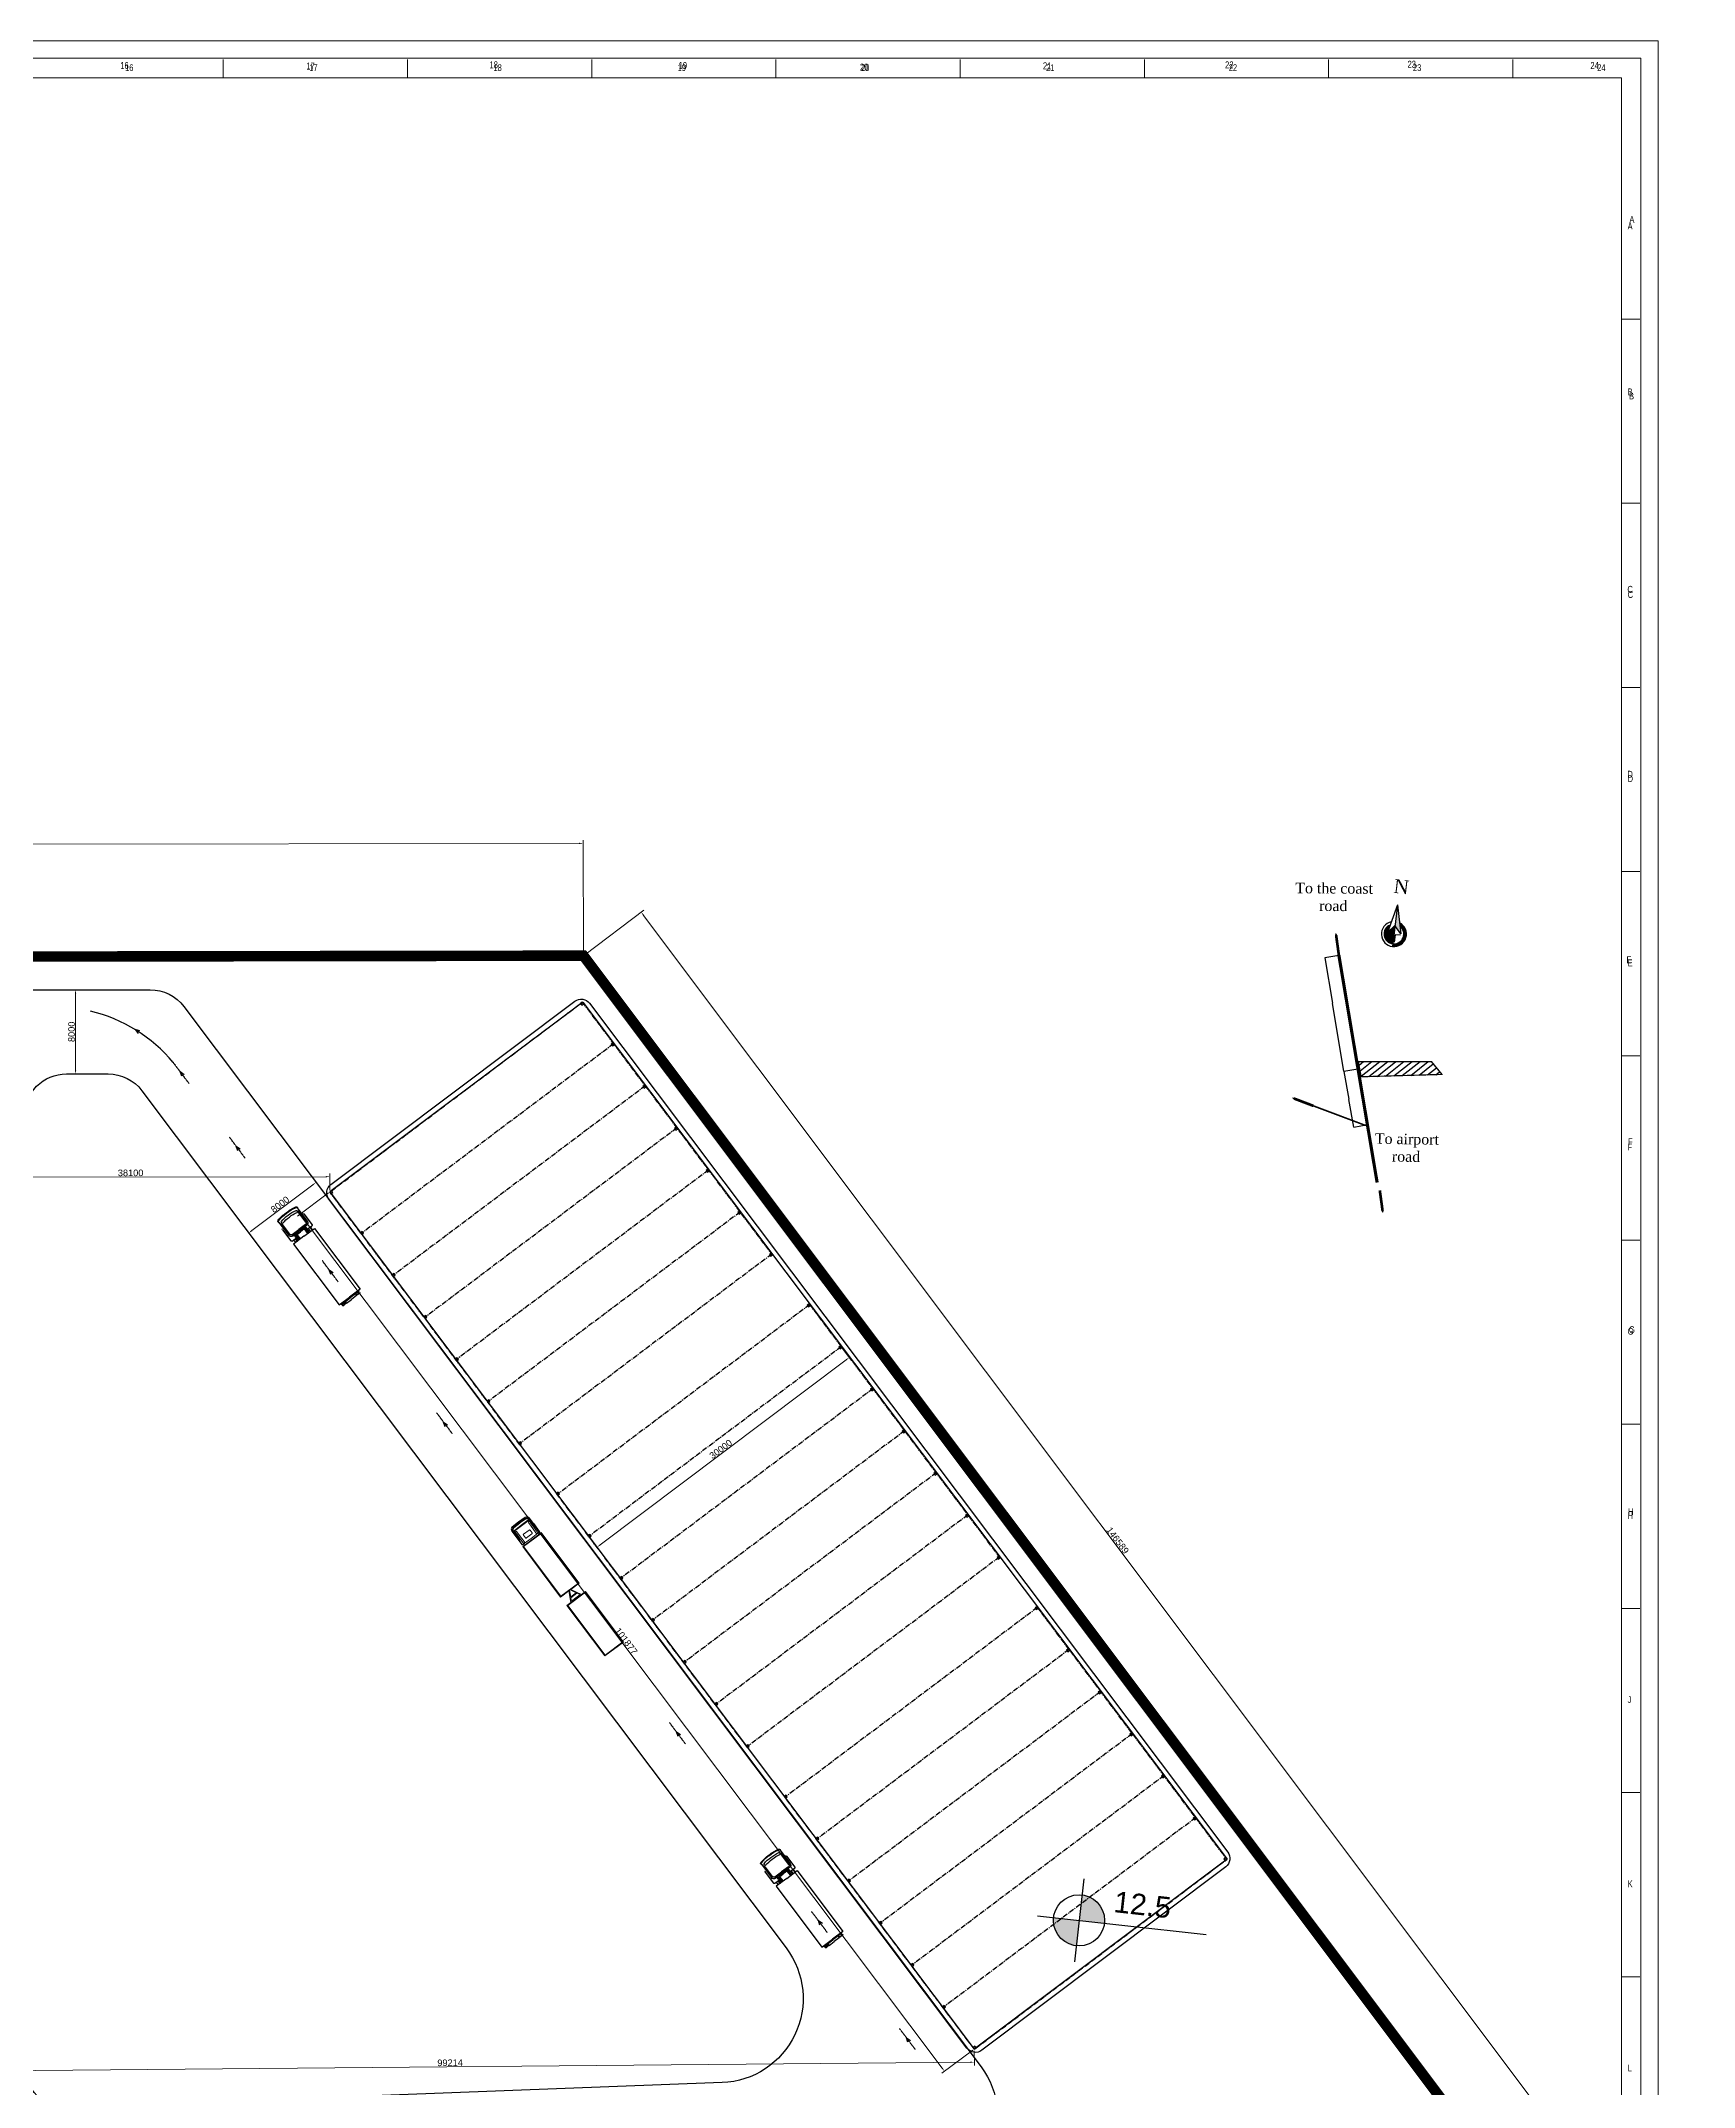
# Model space of a CAD drawing. Header units: millimetres. Extents: x 2640 to 417629, y -244569 to 49807.
# Drawn here: x 259901 to 416967, y -144606 to 49807 of the extents above; entities that cross this region are included whole.
import ezdxf

# ---------------------------------------------------------------- set-up
doc = ezdxf.new("R2010")
doc.units = ezdxf.units.MM
doc.linetypes.add('AXES', pattern=[50.8, 31.75, -6.35, 6.35, -6.35])
doc.linetypes.add('CENTER', pattern=[50.8, 31.75, -6.35, 6.35, -6.35])
doc.layers.get('Defpoints').update_dxf_attribs({"lineweight": 9})
for name, color, linetype, lineweight in [('AXE', 1, 'CENTER', 30), ('Camion_renault', 7, 'Continuous', 18), ('FRAME', 7, 'Continuous', 30), ('Layer4', 7, 'Continuous', 35)]:
    doc.layers.add(name, color=color, linetype=linetype, lineweight=lineweight)
for name, color, linetype in [('dim', 8, 'Continuous'), ('NEWLAYER1', 7, 'Continuous'), ('shalet land', 5, 'Continuous')]:
    doc.layers.add(name, color=color, linetype=linetype)
doc.styles.add('Andalus', font='times.ttf')
doc.styles.add('ARIAL_BOLD', font='arial.ttf')
doc.styles.add('SLDTEXTSTYLE0', font='TXT', dxfattribs={"width": 0.75})
doc.styles.get("Standard").update_dxf_attribs({"font": 'arial.ttf'})
doc.dimstyles.new('ECHE 250', dxfattribs={"dimscale": 250, "dimtxt": 2.5, "dimasz": 1.5, "dimexe": 1.25, "dimexo": 0.625, "dimgap": 0.25, "dimtad": 1, "dimdec": 0, "dimtxsty": 'ARIAL_BOLD', "dimcen": 2.5, "dimclrd": 4, "dimclre": 4, "dimclrt": 6, "dimadec": 0, "dimazin": 0, "dimtfac": 1, "dimtdec": 0, "dimtmove": 0, "dimatfit": 3, "dimfxl": 1, "dimlwd": 13, "dimlwe": 13, "dimarcsym": 0})
doc.dimstyles.get("Standard").update_dxf_attribs({"dimtxt": 0.18, "dimasz": 0.18, "dimexe": 0.18, "dimexo": 0.0625, "dimgap": 0.09, "dimtad": 0, "dimtih": 1, "dimtoh": 1, "dimdec": 4, "dimzin": 0, "dimdsep": 46, "dimtxsty": 'Standard', "dimcen": 0.09, "dimadec": 0, "dimazin": 0, "dimtfac": 1, "dimtdec": 4, "dimtofl": 0, "dimtmove": 0, "dimatfit": 3, "dimfxl": 1, "dimtolj": 1, "dimtzin": 0, "dimarcsym": 0})

# ---------------------------------------------------------------- blocks, each defined once
blk = doc.blocks.new('*D23')
at = {"color": 4, "lineweight": 13, "transparency": 16777216}
for p, q in [((208629, 23625), (213751, 28438)), ((313658, -78319), (213780, 27951)), ((309022, -83191), (314143, -78378))]:
    blk.add_line(p, q, dxfattribs=at)
at = {"color": 4, "transparency": 16777216}
for points in [[(213825, 27994), (213734, 27908), (213523, 28224)], [(313704, -78276), (313613, -78361), (313915, -78592)]]:
    blk.add_solid(points, dxfattribs=at)
at = {"layer": 'Defpoints', "color": 0, "transparency": 16777216}
for p in [(213523, 28224), (208515, 23518), (308908, -83298)]:
    blk.add_point(p, dxfattribs=at)
at = {"color": 6, "transparency": 16777216, "insert": (265102, -26098), "char_height": 625, "attachment_point": 5, "rotation": 313.22425, "style": 'ARIAL_BOLD'}
blk.add_mtext('146589', dxfattribs=at)
blk = doc.blocks.new('*D21')
at = {"color": 4, "lineweight": 13, "transparency": 16777216}
for p, q in [((206947, 34080), (-823, 10646)), ((208498, 23673), (207284, 34433)), ((-18, 155), (-1231, 10914))]:
    blk.add_line(p, q, dxfattribs=at)
at = {"color": 4, "transparency": 16777216}
for points in [[(206940, 34142), (206954, 34018), (207319, 34122)], [(-830, 10708), (-816, 10584), (-1196, 10604)]]:
    blk.add_solid(points, dxfattribs=at)
at = {"layer": 'Defpoints', "color": 0, "transparency": 16777216}
for p in [(208515, 23518), (-1196, 10604), (0, 0)]:
    blk.add_point(p, dxfattribs=at)
at = {"color": 6, "transparency": 16777216, "insert": (103019, 22742), "char_height": 625, "attachment_point": 5, "rotation": 6.4351, "style": 'ARIAL_BOLD'}
blk.add_mtext('209837', dxfattribs=at)
blk = doc.blocks.new('*D58')
at = {"color": 4, "lineweight": 13, "transparency": 16777216}
for p, q in [((187037, -1300), (186858, 297)), ((186520, -55), (149404, -4228)), ((149176, -5557), (148996, -3959))]:
    blk.add_line(p, q, dxfattribs=at)
at = {"color": 4, "transparency": 16777216}
for points in [[(186513, 7), (186527, -117), (186893, -13)], [(149397, -4166), (149411, -4290), (149031, -4270)]]:
    blk.add_solid(points, dxfattribs=at)
at = {"layer": 'Defpoints', "color": 0, "transparency": 16777216}
for p in [(187055, -1456), (149031, -4270), (149194, -5712)]:
    blk.add_point(p, dxfattribs=at)
at = {"color": 6, "transparency": 16777216, "insert": (168039, -1749), "char_height": 625, "attachment_point": 5, "rotation": 6.4146, "style": 'ARIAL_BOLD'}
blk.add_mtext('38100', dxfattribs=at)
blk = doc.blocks.new('*D59')
at = {"color": 4, "lineweight": 13, "transparency": 16777216}
for p, q in [((256909, -75786), (257077, -77181)), ((158905, -88654), (256667, -76915)), ((158403, -87614), (158570, -89009))]:
    blk.add_line(p, q, dxfattribs=at)
at = {"color": 4, "transparency": 16777216}
for points in [[(256660, -76853), (256675, -76978), (257040, -76871)], [(158898, -88592), (158913, -88716), (158533, -88699)]]:
    blk.add_solid(points, dxfattribs=at)
at = {"layer": 'Defpoints', "color": 0, "transparency": 16777216}
for p in [(256891, -75631), (257040, -76871), (158384, -87459)]:
    blk.add_point(p, dxfattribs=at)
at = {"color": 6, "transparency": 16777216, "insert": (207546, -82429), "char_height": 625, "attachment_point": 5, "rotation": 6.84698, "style": 'ARIAL_BOLD'}
blk.add_mtext('99214', dxfattribs=at)
blk = doc.blocks.new('*D60')
at = {"color": 4, "lineweight": 13, "transparency": 16777216}
for p, q in [((186941, -1563), (184261, -4086)), ((254068, -77774), (184746, -4145)), ((256777, -75738), (254097, -78261))]:
    blk.add_line(p, q, dxfattribs=at)
at = {"color": 4, "transparency": 16777216}
for points in [[(184791, -4102), (184700, -4187), (184489, -3872)], [(254113, -77731), (254022, -77817), (254325, -78047)]]:
    blk.add_solid(points, dxfattribs=at)
at = {"layer": 'Defpoints', "color": 0, "transparency": 16777216}
for p in [(187055, -1456), (184489, -3872), (256891, -75631)]:
    blk.add_point(p, dxfattribs=at)
at = {"color": 6, "transparency": 16777216, "insert": (219745, -40762), "char_height": 625, "attachment_point": 5, "rotation": 313.27411, "style": 'ARIAL_BOLD'}
blk.add_mtext('101877', dxfattribs=at)
blk = doc.blocks.new('*D61')
at = {"color": 4, "lineweight": 13, "transparency": 16777216}
for p, q in [((147152, 13844), (149854, 14148)), ((149586, 13740), (160888, -86788)), ((158538, -87429), (161240, -87126))]:
    blk.add_line(p, q, dxfattribs=at)
at = {"color": 4, "transparency": 16777216}
for points in [[(149648, 13747), (149524, 13733), (149544, 14113)], [(160950, -86781), (160826, -86795), (160930, -87160)]]:
    blk.add_solid(points, dxfattribs=at)
at = {"layer": 'Defpoints', "color": 0, "transparency": 16777216}
for p in [(146997, 13827), (158383, -87447), (160930, -87160)]:
    blk.add_point(p, dxfattribs=at)
at = {"color": 6, "transparency": 16777216, "insert": (155482, -35290), "char_height": 625, "attachment_point": 5, "rotation": 276.4146, "style": 'ARIAL_BOLD'}
blk.add_mtext('101911', dxfattribs=at)
blk = doc.blocks.new('hangar')
for points in [[(0, 29800), (200, 29800), (200, 30000), (0, 30000)], [(4850, 29800), (5050, 29800), (5050, 30000), (4850, 30000)], [(9850, 29800), (10050, 29800), (10050, 30000), (9850, 30000)], [(14850, 29800), (15050, 29800), (15050, 30000), (14850, 30000)], [(19850, 29800), (20050, 29800), (20050, 30000), (19850, 30000)], [(24850, 29800), (25050, 29800), (25050, 30000), (24850, 30000)], [(29850, 29800), (30050, 29800), (30050, 30000), (29850, 30000)], [(35850, 29800), (36050, 29800), (36050, 30000), (35850, 30000)], [(40850, 29800), (41050, 29800), (41050, 30000), (40850, 30000)], [(45850, 29800), (46050, 29800), (46050, 30000), (45850, 30000)], [(50850, 29800), (51050, 29800), (51050, 30000), (50850, 30000)], [(55850, 29800), (56050, 29800), (56050, 30000), (55850, 30000)], [(60850, 29800), (61050, 29800), (61050, 30000), (60850, 30000)], [(65850, 29800), (66050, 29800), (66050, 30000), (65850, 30000)], [(71850, 29800), (72050, 29800), (72050, 30000), (71850, 30000)], [(76850, 29800), (77050, 29800), (77050, 30000), (76850, 30000)], [(81850, 29800), (82050, 29800), (82050, 30000), (81850, 30000)], [(86850, 29800), (87050, 29800), (87050, 30000), (86850, 30000)], [(91850, 29800), (92050, 29800), (92050, 30000), (91850, 30000)], [(96850, 29800), (97050, 29800), (97050, 30000), (96850, 30000)], [(101700, 29800), (101900, 29800), (101900, 30000), (101700, 30000)], [(0, 0), (200, 0), (200, 200), (0, 200)], [(4850, 0), (5050, 0), (5050, 200), (4850, 200)], [(9850, 0), (10050, 0), (10050, 200), (9850, 200)], [(14850, 0), (15050, 0), (15050, 200), (14850, 200)], [(19850, 0), (20050, 0), (20050, 200), (19850, 200)], [(24850, 0), (25050, 0), (25050, 200), (24850, 200)], [(29850, 0), (30050, 0), (30050, 200), (29850, 200)], [(35850, 0), (36050, 0), (36050, 200), (35850, 200)], [(40850, 0), (41050, 0), (41050, 200), (40850, 200)], [(45850, 0), (46050, 0), (46050, 200), (45850, 200)], [(50850, 0), (51050, 0), (51050, 200), (50850, 200)], [(55850, 0), (56050, 0), (56050, 200), (55850, 200)], [(60850, 0), (61050, 0), (61050, 200), (60850, 200)], [(65850, 0), (66050, 0), (66050, 200), (65850, 200)], [(71850, 0), (72050, 0), (72050, 200), (71850, 200)], [(76850, 0), (77050, 0), (77050, 200), (76850, 200)], [(81850, 0), (82050, 0), (82050, 200), (81850, 200)], [(86850, 0), (87050, 0), (87050, 200), (86850, 200)], [(91850, 0), (92050, 0), (92050, 200), (91850, 200)], [(96850, 0), (97050, 0), (97050, 200), (96850, 200)], [(101700, 0), (101900, 0), (101900, 200), (101700, 200)]]:
    blk.add_lwpolyline(points, close=True)
at = {"layer": 'AXE', "ltscale": 15}
for p, q in [((0, 30000), (30050, 30000)), ((0, 200), (0, 29800)), ((4950, 30000), (4950, 0)), ((9950, 30000), (9950, 0)), ((14950, 30000), (14950, 0)), ((19950, 30000), (19950, 0)), ((24950, 30000), (24950, 0)), ((29950, 30000), (29950, 0)), ((35850, 30000), (66050, 30000)), ((35950, 30000), (35950, 0)), ((40950, 30000), (40950, 0)), ((45950, 30000), (45950, 0)), ((50950, 30000), (50950, 0)), ((55950, 30000), (55950, 0)), ((60950, 30000), (60950, 0)), ((65950, 30000), (65950, 0)), ((71850, 30000), (101900, 30000)), ((71950, 30000), (71950, 0)), ((76950, 30000), (76950, 0)), ((81950, 30000), (81950, 0)), ((86950, 30000), (86950, 0)), ((91950, 30000), (91950, 0)), ((96950, 30000), (96950, 0)), ((101900, 200), (101900, 29800)), ((30050, 0), (0, 0)), ((66050, 0), (35850, 0)), ((101700, 0), (71850, 0))]:
    blk.add_line(p, q, dxfattribs=at)
blk = doc.blocks.new('*D57')
at = {"color": 4, "lineweight": 13, "transparency": 16777216}
for p, q in [((313029, -93087), (336410, -75511)), ((336035, -74388), (336897, -75536)), ((312054, -92415), (312917, -93562))]:
    blk.add_line(p, q, dxfattribs=at)
at = {"color": 4, "transparency": 16777216}
for points in [[(336372, -75461), (336447, -75561), (336709, -75286)], [(312992, -93037), (313067, -93137), (312729, -93312)]]:
    blk.add_solid(points, dxfattribs=at)
at = {"layer": 'Defpoints', "color": 0, "transparency": 16777216}
for p in [(335941, -74263), (336709, -75286), (311961, -92290)]:
    blk.add_point(p, dxfattribs=at)
at = {"color": 6, "transparency": 16777216, "insert": (324490, -83994), "char_height": 625, "attachment_point": 5, "rotation": 36.93321, "style": 'ARIAL_BOLD'}
blk.add_mtext('30000', dxfattribs=at)
blk = doc.blocks.new('SE379')
at = {"layer": 'NEWLAYER1', "color": 5, "linetype": 'Continuous', "lineweight": 30}
for p, q in [((89431, 147767), (89384, 147767)), ((89431, 147767), (89384, 147767)), ((89477, 147891), (89391, 147891)), ((89477, 147891), (89391, 147891)), ((89431, 147476), (89431, 147767)), ((89431, 147476), (89431, 147767)), ((89491, 147797), (89477, 147891)), ((89491, 147797), (89477, 147891)), ((89491, 147797), (89572, 147797)), ((89491, 147797), (89572, 147797)), ((89572, 147926), (89572, 146872)), ((89572, 147926), (89572, 146872)), ((89572, 147926), (89656, 147926)), ((89572, 147926), (89656, 147926)), ((96889, 148121), (89656, 148122)), ((89656, 148122), (89656, 146872)), ((89656, 148122), (89656, 146872)), ((96889, 148121), (89656, 148122)), ((96889, 146871), (96889, 148121)), ((96889, 146871), (96889, 148121)), ((89376, 147476), (89375, 146872)), ((89376, 147476), (89375, 146872)), ((89375, 146267), (89375, 146872)), ((89375, 146267), (89375, 146872)), ((89572, 146267), (89375, 146267)), ((89572, 146267), (89375, 146267)), ((89572, 147476), (89376, 147476)), ((89572, 147476), (89376, 147476)), ((89431, 147720), (89384, 147720)), ((89431, 147720), (89384, 147720)), ((89431, 147524), (89384, 147524)), ((89431, 147524), (89384, 147524)), ((89431, 146220), (89384, 146220)), ((89431, 146220), (89384, 146220)), ((89431, 146023), (89384, 146023)), ((89431, 146023), (89384, 146023)), ((89431, 145977), (89384, 145977)), ((89431, 145977), (89384, 145977)), ((89477, 145853), (89391, 145853)), ((89477, 145853), (89391, 145853)), ((89431, 146267), (89431, 145977)), ((89431, 146267), (89431, 145977)), ((89491, 145947), (89477, 145853)), ((89491, 145947), (89477, 145853)), ((89491, 145947), (89572, 145947)), ((89491, 145947), (89572, 145947)), ((89572, 147551), (89656, 147593)), ((89572, 147551), (89656, 147593)), ((89572, 145817), (89572, 146872)), ((89572, 145817), (89572, 146872)), ((89572, 146193), (89656, 146150)), ((89572, 146193), (89656, 146150)), ((89572, 145817), (89655, 145817)), ((89572, 145817), (89655, 145817)), ((89655, 145622), (89656, 146872)), ((89655, 145622), (89656, 146872)), ((96889, 146871), (96889, 145621)), ((96889, 146871), (96889, 145621)), ((96889, 145621), (89655, 145622)), ((96889, 145621), (89655, 145622))]:
    blk.add_line(p, q, dxfattribs=at)
at = {"layer": 'NEWLAYER1', "color": 1, "linetype": 'Continuous', "lineweight": 30}
for p, q in [((97198, 147871), (96889, 147871)), ((97198, 147871), (96889, 147871)), ((97198, 148054), (97198, 147622)), ((97198, 148054), (97198, 147622)), ((98596, 148138), (97282, 148138)), ((98596, 148138), (97282, 148138)), ((97795, 147927), (97838, 147828)), ((97795, 147927), (97838, 147828)), ((98097, 147927), (97795, 147927)), ((98097, 147927), (97795, 147927)), ((98647, 147983), (97814, 147983)), ((98647, 147983), (97814, 147983)), ((97838, 147828), (98963, 147828)), ((97838, 147828), (98963, 147828)), ((98097, 147828), (98097, 147927)), ((98097, 147828), (98097, 147927)), ((98144, 147924), (98144, 147828)), ((99155, 147924), (98144, 147924)), ((98144, 147924), (98144, 147828)), ((99155, 147924), (98144, 147924)), ((99414, 147983), (98647, 147983)), ((99414, 147983), (98647, 147983)), ((98671, 147983), (98679, 148054)), ((98671, 147983), (98679, 148054)), ((98963, 147828), (99155, 147924)), ((98963, 147828), (99155, 147924)), ((99086, 147765), (99210, 147809)), ((99086, 147765), (99210, 147809)), ((99443, 148031), (99359, 147983)), ((99443, 148031), (99359, 147983)), ((96889, 147661), (97198, 147661)), ((96889, 147661), (97198, 147661)), ((97198, 147617), (96889, 147617)), ((97198, 147617), (96889, 147617)), ((96889, 147495), (97250, 147495)), ((96889, 147495), (97250, 147495)), ((97424, 147422), (96889, 147422)), ((97424, 147422), (96889, 147422)), ((97424, 147306), (96889, 147306)), ((97424, 147306), (96889, 147306)), ((97423, 146436), (96889, 146436)), ((97423, 146436), (96889, 146436)), ((97423, 146320), (96889, 146320)), ((97423, 146320), (96889, 146320)), ((96889, 146247), (97250, 146247)), ((96889, 146247), (97250, 146247)), ((97198, 146125), (96889, 146125)), ((97198, 146125), (96889, 146125)), ((96889, 146081), (97198, 146081)), ((96889, 146081), (97198, 146081)), ((97198, 145871), (96889, 145871)), ((97198, 145871), (96889, 145871)), ((97198, 145688), (97198, 146120)), ((97198, 145688), (97198, 146120)), ((97250, 147495), (97250, 147548)), ((97250, 147495), (97250, 147548)), ((97250, 146247), (97250, 146195)), ((97250, 146247), (97250, 146195)), ((97282, 147538), (97552, 147538)), ((97282, 147538), (97552, 147538)), ((97282, 146204), (97552, 146204)), ((97282, 146204), (97552, 146204)), ((97424, 147519), (97423, 146871)), ((97424, 147519), (97423, 146871)), ((97423, 146223), (97423, 146871)), ((97423, 146223), (97423, 146871)), ((97552, 147722), (97552, 146871)), ((97552, 147722), (97552, 146871)), ((97552, 146020), (97552, 146871)), ((97552, 146020), (97552, 146871)), ((97597, 147672), (97596, 146871)), ((97597, 147672), (97596, 146871)), ((97596, 146071), (97596, 146871)), ((97596, 146071), (97596, 146871)), ((97681, 146071), (97596, 146071)), ((97681, 146071), (97596, 146071)), ((97681, 147672), (97597, 147672)), ((97681, 147672), (97597, 147672)), ((97681, 147672), (97681, 146871)), ((97681, 147672), (97681, 146871)), ((97681, 146071), (97681, 146871)), ((97681, 146071), (97681, 146871)), ((97794, 145815), (97838, 145914)), ((97794, 145815), (97838, 145914)), ((98097, 145815), (97794, 145815)), ((98097, 145815), (97794, 145815)), ((97838, 145914), (98963, 145914)), ((97838, 145914), (98963, 145914)), ((98097, 145914), (98097, 145815)), ((98097, 145914), (98097, 145815)), ((98144, 145818), (98144, 145914)), ((98144, 145818), (98144, 145914)), ((99155, 145818), (98144, 145818)), ((99155, 145818), (98144, 145818)), ((98963, 145914), (99155, 145818)), ((98963, 145914), (99155, 145818)), ((99086, 145977), (99210, 145933)), ((99086, 145977), (99210, 145933)), ((98596, 145604), (97282, 145604)), ((98596, 145604), (97282, 145604)), ((98647, 145759), (97814, 145759)), ((98647, 145759), (97814, 145759)), ((99414, 145759), (98647, 145759)), ((99414, 145759), (98647, 145759)), ((98670, 145759), (98679, 145688)), ((98670, 145759), (98679, 145688)), ((99443, 145711), (99359, 145759)), ((99443, 145711), (99359, 145759))]:
    blk.add_line(p, q, dxfattribs=at)
at = {"layer": 'NEWLAYER1', "color": 5, "linetype": 'Continuous', "lineweight": 30}
for centre, radius, start, end in [((89434, 147826), 77.3, 123.05109, 229.97753), ((89434, 147826), 77.3, 123.05109, 229.97753), ((89433, 145917), 77.3, 130.01475, 236.94119), ((89433, 145917), 77.3, 130.01475, 236.94119), ((92576, 147622), 3194, 178.23022, 181.76206), ((92576, 147622), 3194, 178.23022, 181.76206), ((92576, 146121), 3194, 178.23022, 181.76206), ((92576, 146121), 3194, 178.23022, 181.76206)]:
    blk.add_arc(centre, radius, start, end, dxfattribs=at)
at = {"layer": 'NEWLAYER1', "color": 1, "linetype": 'Continuous', "lineweight": 30}
for centre, radius, start, end in [((97282, 148054), 83.6, 89.99614, 179.99614), ((97282, 148054), 83.6, 89.99614, 179.99614), ((97814, 147722), 261, 89.99614, 179.99614), ((97814, 147722), 261, 89.99614, 179.99614), ((97838, 147672), 157, 89.99614, 179.99614), ((97838, 147672), 157, 89.99614, 179.99614), ((98596, 148054), 83.6, 359.99614, 89.99614), ((98596, 148054), 83.6, 359.99614, 89.99614), ((99120, 147745), 38.9, 146.48119, 210.10483), ((99120, 147745), 38.9, 146.48119, 210.10483), ((99218, 147729), 80, 9.87745, 95.64475), ((99218, 147729), 80, 9.87745, 95.64475), ((99417, 147871), 112, 348.00668, 91.54381), ((99417, 147871), 112, 348.00668, 91.54381), ((99449, 147897), 134, 9.39656, 92.26143), ((99449, 147897), 134, 9.39656, 92.26143), ((96394, 147048), 3234, 356.86793, 14.32386), ((96394, 147048), 3234, 356.86793, 14.32386), ((95307, 146979), 4376, 358.57976, 12.39507), ((95307, 146979), 4376, 358.57976, 12.39507), ((96354, 147495), 551, 12.78376, 17.54911), ((96354, 147495), 551, 12.78376, 17.54911), ((96354, 146247), 551, 342.44317, 347.20852), ((96354, 146247), 551, 342.44317, 347.20852), ((96354, 147495), 551, 352.41115, 359.99614), ((96354, 147495), 551, 352.41115, 359.99614), ((96354, 146247), 551, 359.99614, 7.58113), ((96354, 146247), 551, 359.99614, 7.58113), ((97282, 147622), 83.6, 179.99614, 269.99614), ((97282, 147622), 83.6, 179.99614, 269.99614), ((97282, 146120), 83.6, 89.99614, 179.99614), ((97282, 146120), 83.6, 89.99614, 179.99614), ((97814, 146020), 261, 179.99614, 269.99614), ((97814, 146020), 261, 179.99614, 269.99614), ((97838, 146071), 157, 179.99614, 269.99614), ((97838, 146071), 157, 179.99614, 269.99614), ((99120, 145997), 38.9, 149.88745, 213.51109), ((99120, 145997), 38.9, 149.88745, 213.51109), ((95982, 146764), 3193, 346.49984, 1.92579), ((95982, 146764), 3193, 346.49984, 1.92579), ((95982, 146979), 3193, 358.06649, 13.49244), ((95982, 146979), 3193, 358.06649, 13.49244), ((99218, 146013), 80, 264.34753, 350.11483), ((99218, 146013), 80, 264.34753, 350.11483), ((96190, 146997), 3195, 357.73161, 13.49541), ((96190, 146997), 3195, 357.73161, 13.49541), ((96190, 146745), 3195, 346.49687, 2.26067), ((96190, 146745), 3195, 346.49687, 2.26067), ((99417, 145871), 112, 268.44847, 11.9856), ((99417, 145871), 112, 268.44847, 11.9856), ((99449, 145845), 134, 267.73085, 350.59572), ((99449, 145845), 134, 267.73085, 350.59572), ((96394, 146695), 3234, 345.66842, 3.12435), ((96394, 146695), 3234, 345.66842, 3.12435), ((95307, 146763), 4376, 347.59721, 1.41252), ((95307, 146763), 4376, 347.59721, 1.41252), ((97282, 145688), 83.6, 179.99614, 269.99614), ((97282, 145688), 83.6, 179.99614, 269.99614), ((98596, 145688), 83.6, 269.99614, 359.99614), ((98596, 145688), 83.6, 269.99614, 359.99614)]:
    blk.add_arc(centre, radius, start, end, dxfattribs=at)
blk = doc.blocks.new('cc')
at = {"layer": 'Camion_renault', "color": 96}
for p, q in [((-15082, 774), (-15105, 0)), ((-14998, 720), (-15019, -6)), ((-14998, -720), (-15019, 6)), ((-14918, 713), (-14939, -8)), ((-14918, -714), (-14939, 8)), ((-14779, 1042), (-14139, 1042)), ((-14698, 799), (-14698, 0)), ((-14676, 874), (-14695, 903)), ((-14235, 997), (-14692, 987)), ((-14598, 849), (-14692, 987)), ((-14648, 799), (-14648, 0)), ((-14567, 893), (-14602, 944)), ((-13140, 849), (-14598, 849)), ((-13693, 959), (-14594, 959)), ((-13693, 879), (-14542, 879)), ((-13140, 697), (-14335, 697)), ((-14139, 1042), (-14235, 997)), ((-13190, 1004), (-14235, 997)), ((-14120, 1051), (-14139, 1042)), ((-13190, 1047), (-14120, 1051)), ((-13891, 328), (-13891, -328)), ((-13506, 396), (-13823, 396)), ((-13663, 909), (-13663, 929)), ((-13438, 328), (-13438, -328)), ((-13140, 997), (-13140, 805)), ((-13140, 805), (-13000, 805)), ((-13140, 805), (-13140, 0)), ((-15082, -775), (-15105, 0)), ((-14779, -1042), (-14139, -1042)), ((-14698, -800), (-14698, 0)), ((-14676, -875), (-14695, -903)), ((-14598, -850), (-14692, -988)), ((-14235, -997), (-14692, -988)), ((-14648, -800), (-14648, 0)), ((-14567, -893), (-14602, -944)), ((-13140, -850), (-14598, -850)), ((-13693, -960), (-14594, -960)), ((-13693, -880), (-14542, -880)), ((-13140, -697), (-14335, -697)), ((-13190, -1004), (-14235, -997)), ((-14139, -1042), (-14235, -997)), ((-14120, -1051), (-14139, -1042)), ((-13190, -1047), (-14120, -1051)), ((-13506, -396), (-13823, -396)), ((-13663, -910), (-13663, -930)), ((-13140, -805), (-13140, 0)), ((-13140, -997), (-13140, -805)), ((-13140, -805), (-13000, -805))]:
    blk.add_line(p, q, dxfattribs=at)
at = {"layer": 'Camion_renault', "color": 146}
for p, q in [((-13000, 1100), (-13000, 805)), ((-13000, 1100), (-7000, 1100)), ((-13000, 805), (-13000, -805)), ((-12950, 1050), (-7050, 1050)), ((-12950, 1050), (-12950, -1050)), ((-7050, 1050), (-7050, -1050)), ((-7000, 1100), (-7000, 115)), ((-7000, 115), (-6000, 639)), ((-7000, 36), (-6440, 329)), ((-7000, 115), (-7000, 36)), ((-7000, 36), (-7000, -36)), ((-6440, 0), (-6440, 329)), ((-6370, 366), (-6070, 523)), ((-6370, 0), (-6370, 366)), ((-6070, 0), (-6070, 523)), ((-6000, 1100), (0, 1100)), ((-6000, 1100), (-6000, 639)), ((-6000, -639), (-6000, 639)), ((-5950, 1050), (-5950, -1050)), ((-5950, 1050), (-50, 1050)), ((-50, 1050), (-50, -1050)), ((0, 1100), (0, -1100)), ((-13000, -805), (-13000, -1100)), ((-13000, -1100), (-7000, -1100)), ((-12950, -1050), (-7050, -1050)), ((-7000, -36), (-6440, -330)), ((-7000, -36), (-7000, -115)), ((-7000, -115), (-6000, -639)), ((-7000, -115), (-7000, -1100)), ((-6440, 0), (-6440, -330)), ((-6370, 0), (-6370, -366)), ((-6370, -366), (-6070, -523)), ((-6070, 0), (-6070, -523)), ((-6000, -639), (-6000, -1100)), ((-6000, -1100), (0, -1100)), ((-5950, -1050), (-50, -1050))]:
    blk.add_line(p, q, dxfattribs=at)
at = {"layer": 'Camion_renault', "color": 96}
for centre, radius, start, end in [((-14779, 736), 306, 90.00001, 172.88986), ((-14695, 682), 306, 89.52896, 172.88986), ((-14695, 682), 226, 92.34966, 171.95363), ((-14703, 897), 10, 34.13583, 92.34966), ((-14598, 799), 100, 141.01673, 180), ((-14684, 869), 10, 321.01673, 34.13583), ((-14598, 799), 50, 90, 180), ((-14333, 1232), 535, 233.9383, 269.83085), ((-14594, 949), 10, 90, 214.13583), ((-14542, 909), 30, 214.13583, 270), ((-13823, 328), 67.9, 90, 180), ((-13693, 929), 30, 0, 90), ((-13693, 909), 30, 270, 0), ((-13506, 328), 67.9, 0, 90), ((-13190, 997), 50, 0, 89.77897), ((-13190, 954), 50, 0, 90.34272), ((-14779, -737), 306, 187.11014, 269.99999), ((-14695, -682), 306, 187.11014, 270.47104), ((-14695, -682), 226, 188.04637, 267.65034), ((-14703, -898), 10, 267.65034, 325.86417), ((-14598, -800), 100, 180, 218.98327), ((-14684, -869), 10, 325.86417, 38.98327), ((-14333, -1233), 535, 90.16915, 126.0617), ((-14598, -800), 50, 180, 270), ((-14594, -950), 10, 145.86417, 270), ((-14542, -910), 30, 90, 145.86417), ((-13823, -328), 67.9, 180, 270), ((-13693, -910), 30, 0, 90), ((-13693, -930), 30, 270, 0), ((-13506, -328), 67.9, 270, 0), ((-13190, -954), 50, 269.65728, 0), ((-13190, -997), 50, 270.22103, 0)]:
    blk.add_arc(centre, radius, start, end, dxfattribs=at)
blk = doc.blocks.new('*D56')
at = {"layer": 'Defpoints', "color": 0, "transparency": 16777216}
for p in [(381884, -37316), (383223, -37091), (385039, -47876)]:
    blk.add_point(p, dxfattribs=at)
at = {"layer": 'dim', "color": 0, "lineweight": -2, "transparency": 16777216}
for p, q in [((383221, -37091), (381878, -37317)), ((381885, -37323), (382611, -41630)), ((383699, -48095), (382615, -41659)), ((385036, -47876), (383694, -48102))]:
    blk.add_line(p, q, dxfattribs=at)
at = {"layer": 'dim', "color": 0, "transparency": 16777216}
for points in [[(381886, -37322), (381884, -37323), (381884, -37316)], [(383700, -48095), (383698, -48095), (383700, -48101)]]:
    blk.add_solid(points, dxfattribs=at)
at = {"layer": 'dim', "color": 0, "transparency": 16777216, "insert": (382613, -41644), "char_height": 6.3, "attachment_point": 5, "rotation": 279.55611}
blk.add_mtext('\\A1;4.6km', dxfattribs=at)
blk = doc.blocks.new('*D47')
at = {"layer": 'Defpoints', "color": 0, "transparency": 16777216}
for p in [(383701, -48111), (385039, -47876), (385971, -53188)]:
    blk.add_point(p, dxfattribs=at)
at = {"layer": 'dim', "color": 0, "lineweight": -2, "transparency": 16777216}
for p, q in [((385036, -47876), (383695, -48112)), ((383702, -48117), (384165, -50752)), ((384633, -53417), (384170, -50781)), ((385969, -53188), (384627, -53424))]:
    blk.add_line(p, q, dxfattribs=at)
at = {"layer": 'dim', "color": 0, "transparency": 16777216}
for points in [[(383703, -48117), (383701, -48117), (383701, -48111)], [(384634, -53416), (384631, -53417), (384634, -53423)]]:
    blk.add_solid(points, dxfattribs=at)
at = {"layer": 'dim', "color": 0, "transparency": 16777216, "insert": (384167, -50767), "char_height": 6.3, "attachment_point": 5, "rotation": 279.95411}
blk.add_mtext('\\A1;2.8km', dxfattribs=at)
blk = doc.blocks.new('A0 E1-100')
at = {"color": 1, "linetype": 'Continuous', "lineweight": 18}
for p, q in [((-115342, 82627), (0, 82627)), ((0, 0), (0, 82627)), ((-114361, 81645), (-982, 81645)), ((-982, 982), (-982, 81645))]:
    blk.add_line(p, q, dxfattribs=at)
at = {"linetype": 'Continuous', "lineweight": 18}
for p in [(-114880, 82170), (-470, 467)]:
    blk.add_line(p, (-470, 82170), dxfattribs=at)
at = {"color": 5, "linetype": 'Continuous', "lineweight": 15}
for p, q in [((-38268, 82135), (-38268, 81644)), ((-33355, 81644), (-33355, 82135)), ((-28443, 82135), (-28443, 81644)), ((-23531, 81644), (-23531, 82135)), ((-18618, 82135), (-18618, 81644)), ((-13706, 81644), (-13706, 82135)), ((-8793, 82135), (-8793, 81644)), ((-3881, 81644), (-3881, 82135)), ((-491, 75209), (-982, 75209)), ((-982, 70297), (-491, 70297)), ((-491, 65384), (-982, 65384)), ((-982, 60472), (-491, 60472)), ((-491, 55560), (-982, 55560)), ((-982, 50647), (-491, 50647)), ((-491, 45735), (-982, 45735)), ((-491, 40822), (-982, 40822)), ((-491, 35910), (-982, 35910)), ((-982, 30997), (-491, 30997))]:
    blk.add_line(p, q, dxfattribs=at)
at = {"color": 1, "linetype": 'Continuous', "lineweight": 15}
blk.add_line((0, 0), (0, 81645), dxfattribs=at)
at = {"color": 5, "lineweight": 15, "style": 'SLDTEXTSTYLE0', "width": 0.75}
for s, p in [('J', (-818, 38299)), ('K', (-818, 33386)), ('L', (-818, 28474))]:
    blk.add_text(s, height=182, dxfattribs=at).set_placement(p)
at = {"color": 5, "linetype": 'Continuous', "lineweight": 15, "attachment_point": 1, "style": 'SLDTEXTSTYLE0'}
for s, insert, char_height in [('16', (-41015, 82063), 185.2), ('16', (-40888, 82005), 182), ('17', (-36055, 82049), 185.2), ('17', (-35975, 82005), 182), ('18', (-31169, 82083), 185.2), ('18', (-31063, 82005), 182), ('19', (-26151, 82005), 182), ('19', (-26127, 82063), 185.2), ('20', (-21290, 82022), 185.2), ('20', (-21259, 82005), 182), ('21', (-16411, 82056), 185.2), ('21', (-16326, 82005), 182), ('22', (-11553, 82083), 185.2), ('22', (-11454, 82005), 182), ('23', (-6688, 82097), 185.2), ('23', (-6542, 82005), 182), ('24', (-1811, 82064), 185.2), ('24', (-1629, 82005), 182), ('A', (-818, 77780), 182), ('A', (-771, 77957), 185), ('B', (-818, 73358), 185), ('B', (-781, 73247), 182), ('C', (-825, 68094), 185), ('C', (-818, 67955), 182), ('D', (-825, 63163), 185), ('D', (-818, 63043), 182), ('E', (-848, 58216), 185), ('E', (-818, 58131), 182), ('F', (-818, 53218), 182), ('F', (-808, 53360), 185), ('G', (-818, 48306), 182), ('G', (-784, 48350), 185), ('H', (-818, 43393), 182), ('H', (-805, 43497), 185)]:
    blk.add_mtext(s, dxfattribs=dict(at, insert=insert, char_height=char_height))
blk = doc.blocks.new('*D68')
at = {"color": 4, "lineweight": 13, "transparency": 16777216}
for p, q in [((264152, -40343), (262878, -40343)), ((263191, -47968), (263191, -40718)), ((264152, -48343), (262878, -48343))]:
    blk.add_line(p, q, dxfattribs=at)
at = {"color": 4, "transparency": 16777216}
for points in [[(263128, -40718), (263253, -40718), (263191, -40343)], [(263128, -47968), (263253, -47968), (263191, -48343)]]:
    blk.add_solid(points, dxfattribs=at)
at = {"layer": 'Defpoints', "color": 0, "transparency": 16777216}
for p in [(263191, -40343), (264309, -40343), (264309, -48343)]:
    blk.add_point(p, dxfattribs=at)
at = {"color": 6, "transparency": 16777216, "insert": (262809, -44343), "char_height": 625, "attachment_point": 5, "rotation": 90, "style": 'ARIAL_BOLD'}
blk.add_mtext('8000', dxfattribs=at)
blk = doc.blocks.new('*D74')
at = {"color": 4, "lineweight": 13, "transparency": 16777216}
for p, q in [((285744, -58871), (279949, -63227)), ((286861, -59733), (285856, -58396)), ((280466, -64540), (279461, -63203))]:
    blk.add_line(p, q, dxfattribs=at)
at = {"color": 4, "transparency": 16777216}
for points in [[(285706, -58821), (285781, -58921), (286044, -58645)], [(279911, -63177), (279986, -63277), (279649, -63453)]]:
    blk.add_solid(points, dxfattribs=at)
at = {"layer": 'Defpoints', "color": 0, "transparency": 16777216}
for p in [(286955, -59857), (279649, -63453), (280560, -64665)]:
    blk.add_point(p, dxfattribs=at)
at = {"color": 6, "transparency": 16777216, "insert": (282617, -60744), "char_height": 625, "attachment_point": 5, "rotation": 36.93321, "style": 'ARIAL_BOLD'}
blk.add_mtext('8000', dxfattribs=at)
blk = doc.blocks.new('Terrain 55')
h = blk.add_hatch(color=256)
h.dxf.hatch_style = 1
h.paths.add_polyline_path([(265442.1, -59945.5), (265442.1, -62377.4), (267874.1, -62377.4, 0.41421356)])
h = blk.add_hatch(color=256)
h.dxf.hatch_style = 1
h.paths.add_polyline_path([(265442.1, -62377.4), (263010.2, -62377.4, 0.41421356), (265442.1, -64809.4)])
at = {"color": 5, "lineweight": 30}
for p, q in [((208947.2, 19121), (187054.9, -1455.7)), ((208947.2, 19121), (278783.1, -55054.2)), ((187054.9, -1455.7), (256890.8, -75630.9)), ((278783.1, -55054.2), (256890.8, -75630.9))]:
    blk.add_line(p, q, dxfattribs=at)
for p, q in [((265442.1, -58405.2), (265442.1, -66349.7)), ((261469.9, -62377.4), (277605.3, -62377.4))]:
    blk.add_line(p, q)
blk.add_circle((265442.1, -62377.4), 2431.9)
at = {"layer": 'shalet land', "color": 1, "const_width": 1000}
blk.add_lwpolyline([(11596.5, -127802), (308907.7, -83298.2), (208515.4, 23518.1), (0, 0)], dxfattribs=at)
at = {"insert": (268561.4, -59234.3), "char_height": 2000, "attachment_point": 1}
blk.add_mtext_dynamic_manual_height_columns('12.5', width=8.838, gutter_width=1, heights=[0], dxfattribs=at)
at = {"color": 6}
dim = blk.add_aligned_dim(p1=(208515.4, 23518.1), p2=(0, 0), distance=-10671.2, dimstyle='ECHE 250', dxfattribs=at)
dim.commit()
dim.dimension.update_dxf_attribs({"geometry": '*D21', "text_midpoint": (103018.9, 22742.4)})
for base, p1, p2, angle, picture, middle, dimtype in [((213522.9, 28224.4), (308907.7, -83298.2), (208515.4, 23518.1), 133.224254, '*D23', (264823.7, -26359.1), 129), ((160929.5398, -87160.4264), (146996.8866, 13826.6827), (158382.6486, -87446.763), 276.414596, '*D61', (155102.8045, -35333.1041), 161), ((149031.4, -4269.8), (187054.9, -1455.7), (149193.6, -5712.3), 186.414599, '*D58', (168081.6, -2128.1), 161), ((184488.9, -3871.6), (256890.8, -75630.9), (187054.9, -1455.7), 133.274107, '*D60', (219467.5, -41023.6), 161), ((257039.6, -76870.8), (158384, -87459), (256890.8, -75630.9), 6.846983, '*D59', (207591.9, -82808.2), 161)]:
    dim = blk.add_linear_dim(base=base, p1=p1, p2=p2, angle=angle, dimstyle='ECHE 250', dxfattribs=at)
    dim.commit()
    dim.dimension.update_dxf_attribs({"geometry": picture, "text_midpoint": middle, "dimtype": dimtype})

msp = doc.modelspace()

# ---------------------------------------------------------------- hatches: boundary and pattern name
h = msp.add_hatch()
h.set_pattern_fill('ANSI31', color=1, scale=150, angle=-6.6618227625)
h.set_pattern_definition([(38.33818, (88557.27, -160615.64), (-295.4187, 373.553), [])])
h.paths.add_polyline_path([(391992.71091, -47167.08495), (385067.86309, -47165.11327), (385352.79115, -48619.83303), (393005.65345, -48398.47535)])
at = {"layer": 'FRAME'}
for color, points in [(5, [(388541.57103, -34253.34598), (389091.63786, -35045.91419), (388773.58891, -32266.84964)]), (1, [(387823.66147, -34897.81767), (388076.73328, -34196.89693, 0.7672472637), (388339.17245, -35986.24704), (388541.57103, -34253.34598)]), (256, [(388970.28958, -33985.59097), (389006.90589, -34305.53881, -0.7672472637), (388339.17245, -35986.24704), (388309.55314, -36239.84232, 0.8439532354)])]:
    msp.add_hatch(color=color, dxfattribs=at).paths.add_polyline_path(points)

# ---------------------------------------------------------------- linework, layer by layer
at = {"color": 1, "linetype": 'AXES'}
for p, q in [((273978.28492, -49252.19915), (272476.07578, -47253.85791)), ((279307.15251, -56341.02292), (277804.94337, -54342.68168)), ((288137.2696, -68087.44798), (286635.06046, -66089.10675)), ((299009.37655, -82550.26748), (297507.16741, -80551.92625)), ((321139.4539, -111989.20841), (319637.24476, -109990.86718)), ((334612.91297, -129912.52425), (333110.70383, -127914.18301)), ((342978.33329, -141040.77792), (341476.12415, -139042.43668))]:
    msp.add_line(p, q, dxfattribs=at)
at = {"color": 36}
msp.add_lwpolyline([(21976.80654, -151662.24686), (55443.75079, -150278.93993, 0.4031516178), (59292.12714, -146281.81468), (59283.50599, -44342.67514, -0.4142135624), (63283.50599, -40342.67514), (270287.65806, -40342.67514, -0.2357763441), (273485.00403, -41939.14051), (349222.28223, -142690.04271, -0.6053880243), (343130.83756, -155491.36246), (8847.62471, -168171.7857)], format="xyb", dxfattribs=at)
for points in [[(287453.63082, -58856.94659), (310634.38916, -41431.32056, -0.4142135624), (312034.60931, -41629.7734), (372663.77022, -122282.82571, -0.4142135624), (372465.31738, -123683.04586), (349284.55903, -141108.67189, -0.4142135624), (347884.33888, -140910.21905), (287255.17798, -60257.16674, -0.4142135624)], [(258323.93719, -142545.11739), (258323.93719, -52342.67514, -0.4142135624), (262323.93719, -48342.67514), (266293.18167, -48342.67514, -0.2357763441), (269490.52765, -49939.14051), (330714.51428, -131383.47065, -0.6053880244), (324623.06961, -144184.7904), (262475.56084, -146542.24265, -0.4253627153)]]:
    msp.add_lwpolyline(points, format="xyb", close=True, dxfattribs=at)
at = {"color": 1}
for points in [[(269302.6516, -44259.19769), (268861.44473, -44135.35705), (269131.50074, -44505.58638)], [(273272.902, -48563.48296), (273132.61222, -48127.22755), (273512.70295, -48383.21786)], [(278601.7696, -55652.30672), (278461.47982, -55216.05132), (278841.57055, -55472.04163)], [(287431.88668, -67398.73179), (287291.5969, -66962.47639), (287671.68763, -67218.46669)], [(298303.99363, -81861.55129), (298163.70385, -81425.29589), (298543.79458, -81681.28619)], [(320434.07099, -111300.49222), (320293.78121, -110864.23682), (320673.87194, -111120.22712)], [(333907.53006, -129223.80805), (333767.24028, -128787.55265), (334147.33101, -129043.54296)], [(342272.95038, -140352.06172), (342132.6606, -139915.80632), (342512.75132, -140171.79663)]]:
    msp.add_lwpolyline(points, dxfattribs=at)
at = {"const_width": 100, "flags": 128}
msp.add_lwpolyline([(385352.79115, -48619.83303), (385067.86309, -47165.11327), (391992.71091, -47167.08495), (393005.65345, -48398.47535)], close=True, dxfattribs=at)
at = {"flags": 128}
msp.add_lwpolyline([(385067.86309, -47165.11327), (391992.71091, -47167.08495), (393005.65345, -48398.47535), (385352.79115, -48619.83303)], close=True, dxfattribs=at)
at = {"color": 5, "const_width": 150, "flags": 128}
msp.add_lwpolyline([(380788.86338, -51374.18416), (385680.52549, -53212.23291), (385970.79552, -53188.06329)], dxfattribs=at)
at = {"color": 1}
msp.add_arc((261161.04303, -56714.93146), 14749.30096, 39.900708322, 76.4396449942, dxfattribs=at)
at = {"layer": 'dim', "color": 7}
for points in [[(382927.8794, -34939.37935, 0, 768, 0), (383032.19881, -35700.26138, 256, 256, 0), (383222.87201, -37090.9883, 256, 256, 0)], [(378758.25865, -50604.06331, 0, 768, 0), (379476.34947, -50876.40421, 256, 256, 0), (380788.86338, -51374.18416, 256, 256, 0)], [(387401.99747, -61562.76774, 0, 768, 0), (387297.67806, -60801.88571, 256, 256, 0), (387107.00486, -59411.15879, 256, 256, 0)]]:
    msp.add_lwpolyline(points, format="xyseb", dxfattribs=at)
at = {"layer": 'FRAME'}
for points in [[(388773.58891, -32266.84964), (387823.66147, -34897.81767), (388541.57103, -34253.34598)], [(388773.58891, -32266.84964), (388309.55314, -36239.84232)], [(388773.58891, -32266.84964), (389091.63786, -35045.91419), (388541.57103, -34253.34598)], [(389076.8282, -35172.71183), (388569.63765, -35113.47322), (388485.71629, -35831.99317)]]:
    msp.add_lwpolyline(points, dxfattribs=at)
for radius, start, end in [(1191.48936, 102.6869732548, 63.9893812153), (936.17021, 113.3496778988, 53.3266765763)]:
    msp.add_arc((388447.77656, -35056.39769), radius, start, end, dxfattribs=at)
at = {"layer": 'shalet land', "const_width": 300}
msp.add_lwpolyline([(386854.21075, -58661.23136), (383222.87201, -37090.9883)], dxfattribs=at)

# ---------------------------------------------------------------- block references
at = {"xscale": 3.562703583061889, "yscale": 3.562703583061889, "zscale": 3.562703583061889}
msp.add_blockref('A0 E1-100', (413569.00688, -244568.99233), dxfattribs=at)
for name, p, rotation in [('Terrain 55', (101604.62317, -37451.22368), 353.6591038176081), ('hangar', (287354.4044, -59557.05666), 306.9332111058937), ('cc', (314366.34217, -102979.15243), 306.9322322541167)]:
    msp.add_blockref(name, p, dxfattribs=dict(rotation=rotation))
at = {"xscale": -1, "rotation": 306.9293535670709}
for p in [(225696.17857, -229460.23353), (271563.04911, -290475.47857)]:
    msp.add_blockref('SE379', p, dxfattribs=at)

# ---------------------------------------------------------------- texts
at = {"layer": 'dim', "color": 7, "char_height": 1000, "attachment_point": 1}
for s, width, insert, rotation in [('\\pi363.88;{\\fTimes New Roman|b0|i0|c0|p18;To the coast \\P\\pi2641.8;road}', 7901.5113226, (378718.07496, -30170.36432), 359.5733504635), ('\\pi1349.9;{\\fTimes New Roman|b0|i0|c0|p18;To airport \\P\\pi2992.3;road}', 8602.4333183, (385301.2365, -53957.82445), 359.1438044778)]:
    msp.add_mtext_dynamic_manual_height_columns(s, width=width, gutter_width=12.5, heights=[0], dxfattribs=dict(at, insert=insert, rotation=rotation))
at = {"layer": 'Layer4', "style": 'Andalus'}
msp.add_text('N', height=1313.06797, rotation=353.3381772375, dxfattribs=at).set_placement((388372.10753, -31124.62388))

# ---------------------------------------------------------------- dimensions: what is measured, and where the dimension line sits
at = {"color": 2}
dim = msp.add_linear_dim(base=(263190.7543, -40342.67514), p1=(264308.55943, -48342.67514), p2=(264308.55943, -40342.67514), angle=90, dimstyle='ECHE 250', dxfattribs=at)
dim.commit()
dim.dimension.update_dxf_attribs({"geometry": '*D68', "text_midpoint": (262809.14618, -44342.67514)})
dim = msp.add_aligned_dim(p1=(286954.73615, -59857.49849), p2=(280560.04419, -64664.56774), distance=-1516.27055, dimstyle='ECHE 250', dxfattribs=at)
dim.commit()
dim.dimension.update_dxf_attribs({"geometry": '*D74', "text_midpoint": (282616.9859, -60743.98943)})
dim = msp.add_aligned_dim(p1=(311960.59012, -92289.88612), p2=(335940.68496, -74263.37644), distance=-1279.31645, dimstyle='ECHE 250')
dim.commit()
dim.dimension.update_dxf_attribs({"geometry": '*D57', "text_midpoint": (324489.92772, -83994.03192)})
at = {"layer": 'dim'}
dim = msp.add_linear_dim(base=(381884.35487, -37316.32694), p1=(385038.54138, -47876.10983), p2=(383222.87201, -37090.9883), angle=99.556107539, text='4.6km', dimstyle='Standard', override={"dimscale": 35, "dimtih": 0, "dimtoh": 0, "dimdec": 2, "dimtdec": 2}, dxfattribs=at)
dim.commit()
dim.dimension.update_dxf_attribs({"geometry": '*D56', "text_midpoint": (382612.97743, -41644.36322), "dimtype": 161})
dim = msp.add_aligned_dim(p1=(385970.79552, -53188.06329), p2=(385038.54138, -47876.10983), distance=1357.64346, text='2.8km', dimstyle='Standard', override={"dimscale": 35, "dimtih": 0, "dimtoh": 0}, dxfattribs=at)
dim.commit()
dim.dimension.update_dxf_attribs({"geometry": '*D47', "text_midpoint": (384167.46223, -50766.76784)})

doc.saveas('drawing.dxf')
